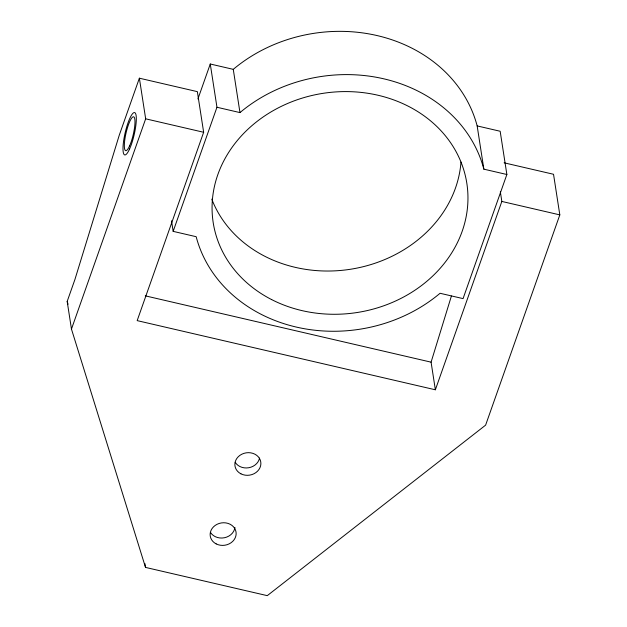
<?xml version="1.0" encoding="UTF-8"?>
<svg xmlns="http://www.w3.org/2000/svg" width="627" height="627" viewBox="0 0 627 627"><rect width="100%" height="100%" fill="white"/><g stroke="black" fill="none" stroke-linecap="round" stroke-linejoin="round"><path stroke-width="0.94" d="M504.108 162.816L553.531 174.275L559.817 214.889L485.611 425.145L267.274 595.65L145.511 567.404L71.462 329.073L67.183 301.422L74.911 279.517L119.279 135.142L139.374 78.195L197.356 91.644L203.65 132.273L137.172 320.624L435.365 389.79L431.086 362.163L451.409 296.022M71.462 329.073L145.668 118.824L139.374 78.195M197.936 98.941L210.264 64.009L233.268 69.346A147.901 127.83 -8.8 0 1 477.163 125.917L500.166 131.255L506.867 174.502L463.063 298.617L440.052 293.279A147.901 127.83 -8.8 0 1 196.165 236.7L173.154 231.363L171.516 220.79M173.154 231.363L216.958 107.256L210.264 64.009M435.365 389.79L501.835 201.439L500.338 191.768M216.958 107.256L239.969 112.594A147.901 127.83 -8.8 0 1 483.856 169.165L506.867 174.502M145.668 118.824L203.65 132.273M501.835 201.439L559.817 214.889M145.276 295.842L431.086 362.163M67.183 301.422L68.053 304.22M477.163 125.917L483.856 169.165M233.268 69.346L239.969 112.594M144.923 563.595L145.511 567.404M460.986 162.079A128.331 110.908 -8.8 0 1 349.396 269.422A128.331 110.908 -8.8 0 1 211.777 199.127M259.562 458.063A13.049 11.278 -8.8 0 1 248.77 467.734A13.049 11.278 -8.8 0 1 235.219 462.342M234.945 527.409A13.049 11.278 -8.8 0 1 224.45 537.739A13.049 11.278 -8.8 0 1 210.484 532.425M129.617 145.856A17.399 3.684 -76.9 0 0 134.288 117.382A17.399 3.684 -76.9 0 0 125.071 137.932A17.399 3.684 -76.9 0 0 129.617 145.856M271.679 299.612A128.331 110.908 -8.8 0 0 467.86 202.435A128.331 110.908 -8.8 0 0 280.496 106.755A128.331 110.908 -8.8 0 0 271.679 299.612M240.925 473.824A13.049 11.278 -8.8 0 0 260.879 463.941A13.049 11.278 -8.8 0 0 241.826 454.207A13.049 11.278 -8.8 0 0 240.925 473.824M216.19 543.907A13.049 11.278 -8.8 0 0 236.144 534.024A13.049 11.278 -8.8 0 0 217.091 524.29A13.049 11.278 -8.8 0 0 216.19 543.907M129.609 148.889A21.749 4.608 -76.9 0 0 135.448 113.299A21.749 4.608 -76.9 0 0 123.919 138.982A21.749 4.608 -76.9 0 0 129.609 148.889"/></g></svg>
